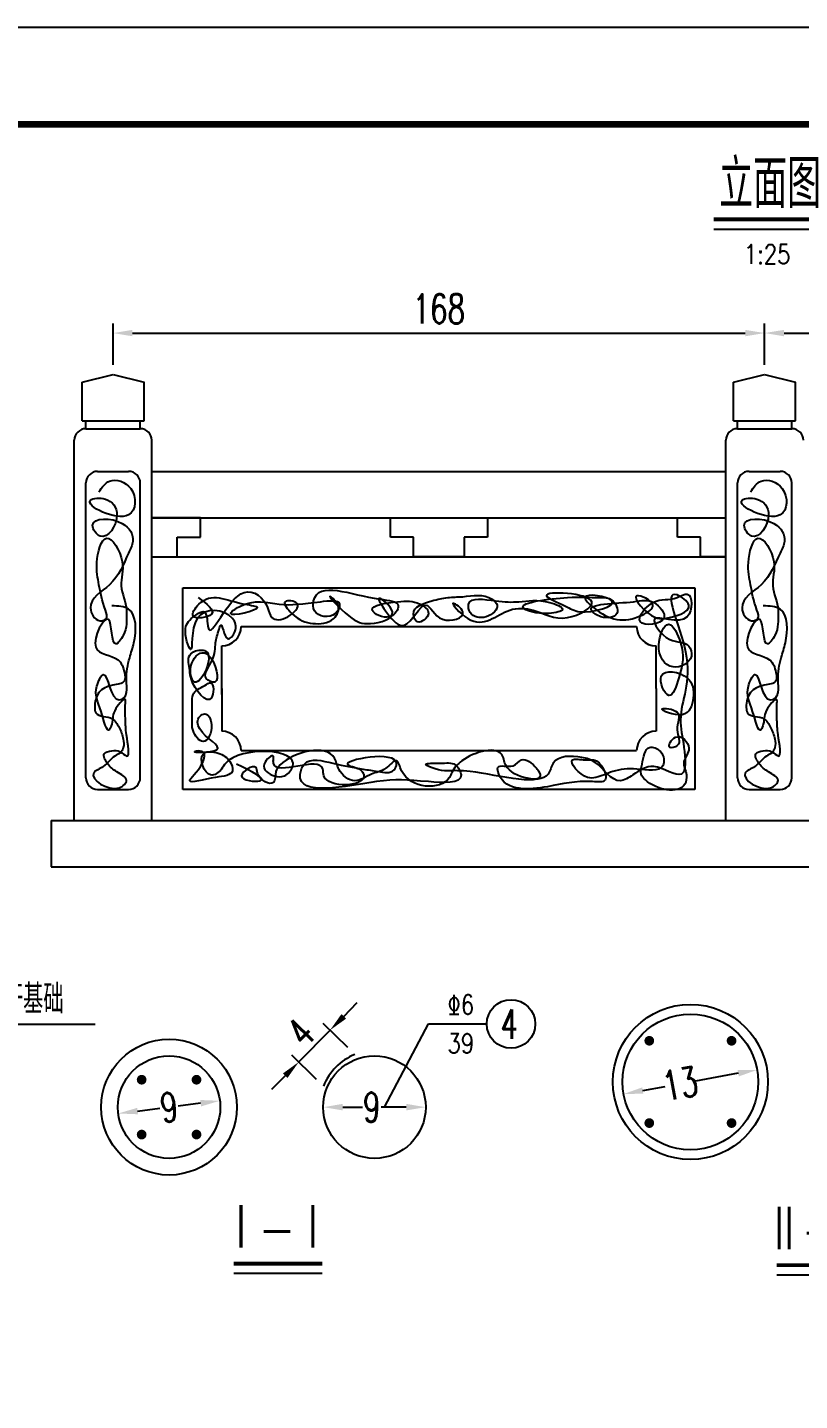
# Model space of a CAD drawing. Header units: millimetres. Extents: x -51 to 12129, y -1309 to -715.
# Drawn here: x 8860 to 8939.6, y -856.3 to -714.7 of the extents above; entities that cross this region are included whole.
import ezdxf
from ezdxf.enums import TextEntityAlignment as Align

# ---------------------------------------------------------------- set-up
doc = ezdxf.new("R2010")
doc.units = ezdxf.units.MM
doc.header["$LTSCALE"] = 0.25
for name, color, linetype in [('10', 1, 'Continuous'), ('DIMENSION', 2, 'Continuous'), ('图框', 7, 'Continuous'), ('尺寸标注', 2, 'Continuous'), ('文字', 7, 'Continuous'), ('标注', 4, 'Continuous'), ('钢筋', 6, 'Continuous')]:
    doc.layers.add(name, color=color, linetype=linetype)
doc.styles.get("Standard").update_dxf_attribs({"font": 'simplex1.shx', "width": 0.7, "bigfont": 'hztxt.shx'})
doc.styles.add('TEXT', font='simplex1.shx', dxfattribs={"width": 0.7, "bigfont": 'hztxt.shx'})
doc.dimstyles.new('比例1：25', dxfattribs={"dimtxt": 3, "dimasz": 2, "dimexe": 1, "dimexo": 1, "dimgap": 1, "dimtad": 1, "dimdec": 1, "dimlfac": 2.5, "dimzin": 9, "dimdsep": 46, "dimtxsty": 'Standard', "dimcen": -0.09, "dimclrd": 4, "dimclre": 4, "dimclrt": 7, "dimaunit": 1, "dimadec": 0, "dimazin": 0, "dimtfac": 0.0005, "dimtdec": 1, "dimtix": 1, "dimtmove": 2, "dimatfit": 3, "dimfxl": 0, "dimtolj": 1, "dimtzin": 13, "dimarcsym": 0})
doc.dimstyles.new('比例：1：10', dxfattribs={"dimscale": 0, "dimtxt": 3, "dimasz": 2, "dimexe": 1, "dimexo": 1, "dimgap": 0.5, "dimtad": 1, "dimdec": 1, "dimzin": 9, "dimdsep": 46, "dimtxsty": 'Standard', "dimcen": 0.5, "dimclrd": 256, "dimclre": 256, "dimclrt": 256, "dimadec": 1, "dimazin": 2, "dimtfac": 1, "dimtdec": 1, "dimtix": 1, "dimtmove": 2, "dimatfit": 3, "dimfxl": 0, "dimtolj": 1, "dimtzin": 0, "dimlwd": -1, "dimlwe": -1, "dimarcsym": 0})

# ---------------------------------------------------------------- blocks, each defined once
blk = doc.blocks.new('*D568')
at = {"layer": 'Defpoints', "color": 0, "linetype": 'Continuous'}
for p in [(8935.99, -746.17), (8868.79, -750.43), (8935.99, -750.43)]:
    blk.add_point(p, dxfattribs=at)
at = {"layer": '标注', "color": 4, "linetype": 'Continuous', "lineweight": -2}
for p, q in [((8868.79, -749.43), (8868.79, -745.17)), ((8870.79, -746.17), (8933.99, -746.17)), ((8935.99, -749.43), (8935.99, -745.17))]:
    blk.add_line(p, q, dxfattribs=at)
at = {"layer": '标注', "color": 4, "linetype": 'Continuous'}
for points in [[(8870.79, -745.84), (8870.79, -746.5), (8868.79, -746.17)], [(8933.99, -745.84), (8933.99, -746.5), (8935.99, -746.17)]]:
    blk.add_solid(points, dxfattribs=at)
at = {"layer": '标注', "color": 7, "linetype": 'Continuous', "insert": (8902.39, -743.67), "char_height": 3, "attachment_point": 5}
blk.add_mtext('\\A1;168', dxfattribs=at)
blk = doc.blocks.new('*D569')
at = {"layer": 'Defpoints', "color": 0, "linetype": 'Continuous'}
for p in [(9003.19, -746.17), (8935.99, -750.43), (9003.19, -750.43)]:
    blk.add_point(p, dxfattribs=at)
at = {"layer": '标注', "color": 4, "linetype": 'Continuous', "lineweight": -2}
for p, q in [((8935.99, -749.43), (8935.99, -745.17)), ((8937.99, -746.17), (9001.19, -746.17)), ((9003.19, -749.43), (9003.19, -745.17))]:
    blk.add_line(p, q, dxfattribs=at)
at = {"layer": '标注', "color": 4, "linetype": 'Continuous'}
for points in [[(8937.99, -745.84), (8937.99, -746.5), (8935.99, -746.17)], [(9001.19, -745.84), (9001.19, -746.5), (9003.19, -746.17)]]:
    blk.add_solid(points, dxfattribs=at)
at = {"layer": '标注', "color": 7, "linetype": 'Continuous', "insert": (8969.59, -743.67), "char_height": 3, "attachment_point": 5}
blk.add_mtext('\\A1;168', dxfattribs=at)
blk = doc.blocks.new('*D623')
at = {"layer": 'Defpoints', "color": 0}
for p in [(9055.62, -765.21), (8391.45, -775.21), (9037.91, -775.21)]:
    blk.add_point(p, dxfattribs=at)
at = {"layer": '标注'}
for p, q in [((9043.91, -765.21), (9036.91, -765.21)), ((9037.91, -767.21), (9037.91, -773.21)), ((9031.91, -775.21), (9038.91, -775.21))]:
    blk.add_line(p, q, dxfattribs=at)
for points in [[(9037.58, -767.21), (9038.24, -767.21), (9037.91, -765.21)], [(9037.58, -773.21), (9038.24, -773.21), (9037.91, -775.21)]]:
    blk.add_solid(points, dxfattribs=at)
at = {"layer": '标注', "insert": (9035.91, -770.21), "char_height": 3, "attachment_point": 5, "rotation": 90}
blk.add_mtext('\\A1;10', dxfattribs=at)
blk = doc.blocks.new('*D624')
at = {"layer": 'Defpoints', "color": 0}
for p in [(9055.62, -775.21), (8391.45, -777.21), (9037.91, -777.21)]:
    blk.add_point(p, dxfattribs=at)
at = {"layer": '标注'}
for p, q in [((9037.91, -773.21), (9037.91, -771.21)), ((9043.91, -775.21), (9036.91, -775.21)), ((9037.91, -775.21), (9037.91, -777.21)), ((9031.91, -777.21), (9038.91, -777.21)), ((9037.91, -779.21), (9037.91, -781.21))]:
    blk.add_line(p, q, dxfattribs=at)
for points in [[(9037.58, -773.21), (9038.24, -773.21), (9037.91, -775.21)], [(9037.58, -779.21), (9038.24, -779.21), (9037.91, -777.21)]]:
    blk.add_solid(points, dxfattribs=at)
at = {"layer": '标注', "insert": (9035.91, -776.21), "char_height": 3, "attachment_point": 5, "rotation": 90}
blk.add_mtext('\\A1;2', dxfattribs=at)
blk = doc.blocks.new('*D627')
at = {"layer": 'Defpoints', "color": 0}
for p in [(9053.04, -788.21), (8388.88, -870.21), (9037.91, -870.21)]:
    blk.add_point(p, dxfattribs=at)
at = {"layer": '标注'}
for p, q in [((9043.91, -788.21), (9036.91, -788.21)), ((9037.91, -790.21), (9037.91, -868.21)), ((9031.91, -870.21), (9038.91, -870.21))]:
    blk.add_line(p, q, dxfattribs=at)
for points in [[(9037.58, -790.21), (9038.24, -790.21), (9037.91, -788.21)], [(9037.58, -868.21), (9038.24, -868.21), (9037.91, -870.21)]]:
    blk.add_solid(points, dxfattribs=at)
at = {"layer": '标注', "insert": (9035.91, -829.21), "char_height": 3, "attachment_point": 5, "rotation": 90}
blk.add_mtext('\\A1;82', dxfattribs=at)
blk = doc.blocks.new('*D636')
at = {"layer": 'Defpoints', "color": 0}
for p in [(9120.05, -792.96), (8455.88, -795.96), (9133.16, -795.96)]:
    blk.add_point(p, dxfattribs=at)
at = {"layer": '标注'}
for p, q in [((9133.16, -790.96), (9133.16, -788.96)), ((9127.16, -792.96), (9134.16, -792.96)), ((9133.16, -792.96), (9133.16, -795.96)), ((9127.16, -795.96), (9134.16, -795.96)), ((9133.16, -797.96), (9133.16, -799.96))]:
    blk.add_line(p, q, dxfattribs=at)
for points in [[(9132.83, -790.96), (9133.49, -790.96), (9133.16, -792.96)], [(9132.83, -797.96), (9133.49, -797.96), (9133.16, -795.96)]]:
    blk.add_solid(points, dxfattribs=at)
at = {"layer": '标注', "insert": (9131.16, -794.46), "char_height": 3, "attachment_point": 5, "rotation": 90}
blk.add_mtext('\\A1;3', dxfattribs=at)
blk = doc.blocks.new('*D690')
at = {"layer": 'Defpoints', "color": 0}
for p in [(8891.17, -818.06), (8893.71, -820.57), (8890.49, -823.83)]:
    blk.add_point(p, dxfattribs=at)
at = {"layer": '标注'}
for p, q in [((8892.58, -816.64), (8893.98, -815.21)), ((8887.95, -821.33), (8891.17, -818.06)), ((8893, -819.86), (8890.46, -817.36)), ((8889.78, -823.13), (8887.24, -820.62)), ((8886.55, -822.75), (8885.14, -824.17))]:
    blk.add_line(p, q, dxfattribs=at)
for points in [[(8892.34, -816.4), (8892.82, -816.87), (8891.17, -818.06)], [(8886.31, -822.52), (8886.78, -822.98), (8887.95, -821.33)]]:
    blk.add_solid(points, dxfattribs=at)
at = {"layer": '标注', "insert": (8888.14, -818.29), "char_height": 3, "attachment_point": 5, "rotation": 45.382}
blk.add_mtext('\\A1;4', dxfattribs=at)
blk = doc.blocks.new('*D691')
at = {"layer": 'Defpoints', "color": 0}
for p in [(8879.81, -825.34), (8869.32, -826.65)]:
    blk.add_point(p, dxfattribs=at)
at = {"layer": '标注'}
for p, q in [((8871.31, -826.4), (8873.62, -826.11)), ((8877.82, -825.59), (8875.51, -825.88))]:
    blk.add_line(p, q, dxfattribs=at)
for points in [[(8877.78, -825.26), (8877.86, -825.92), (8879.81, -825.34)], [(8871.27, -826.07), (8871.35, -826.73), (8869.32, -826.65)]]:
    blk.add_solid(points, dxfattribs=at)
at = {"layer": '标注', "insert": (8874.57, -826), "char_height": 3, "attachment_point": 5, "rotation": 7.125}
blk.add_mtext('\\A1;9', dxfattribs=at)
blk = doc.blocks.new('*D692')
at = {"layer": 'Defpoints', "color": 0}
for p in [(8890.47, -826), (8901.03, -826)]:
    blk.add_point(p, dxfattribs=at)
at = {"layer": '标注'}
for p, q in [((8892.47, -826), (8894.52, -826)), ((8899.03, -826), (8896.43, -826))]:
    blk.add_line(p, q, dxfattribs=at)
for points in [[(8892.47, -825.66), (8892.47, -826.33), (8890.47, -826)], [(8899.03, -825.66), (8899.03, -826.33), (8901.03, -826)]]:
    blk.add_solid(points, dxfattribs=at)
at = {"layer": '标注', "insert": (8895.47, -826), "char_height": 3, "attachment_point": 5}
blk.add_mtext('\\A1;9', dxfattribs=at)
blk = doc.blocks.new('*D693')
at = {"layer": 'Defpoints', "color": 0}
for p in [(8935.23, -822.15), (8921.45, -824.64)]:
    blk.add_point(p, dxfattribs=at)
at = {"layer": '标注'}
for p, q in [((8933.26, -822.5), (8928.85, -823.3)), ((8923.42, -824.29), (8925.74, -823.87))]:
    blk.add_line(p, q, dxfattribs=at)
for points in [[(8933.2, -822.18), (8933.32, -822.83), (8935.23, -822.15)], [(8923.36, -823.96), (8923.48, -824.61), (8921.45, -824.64)]]:
    blk.add_solid(points, dxfattribs=at)
at = {"layer": '标注', "insert": (8927.29, -823.58), "char_height": 3, "attachment_point": 5, "rotation": 10.2597}
blk.add_mtext('\\A1;13', dxfattribs=at)
blk = doc.blocks.new('*D702')
at = {"layer": 'Defpoints', "color": 0}
for p in [(9248.86, -814.23), (8584.69, -822.23), (9226.99, -822.23)]:
    blk.add_point(p, dxfattribs=at)
at = {"layer": '标注'}
for p, q in [((9232.99, -814.23), (9225.99, -814.23)), ((9226.99, -816.23), (9226.99, -820.23)), ((9220.99, -822.23), (9227.99, -822.23))]:
    blk.add_line(p, q, dxfattribs=at)
for points in [[(9226.66, -816.23), (9227.33, -816.23), (9226.99, -814.23)], [(9226.66, -820.23), (9227.33, -820.23), (9226.99, -822.23)]]:
    blk.add_solid(points, dxfattribs=at)
at = {"layer": '标注', "insert": (9224.99, -818.23), "char_height": 3, "attachment_point": 5, "rotation": 90}
blk.add_mtext('\\A1;8', dxfattribs=at)
blk = doc.blocks.new('*D741')
at = {"layer": 'Defpoints', "color": 0}
for p in [(8779.68, -754.23), (9425.4, -754.23), (9443.85, -822.23)]:
    blk.add_point(p, dxfattribs=at)
at = {"layer": '标注'}
for p, q in [((9419.4, -754.23), (9426.4, -754.23)), ((9425.4, -820.23), (9425.4, -756.23)), ((9431.4, -822.23), (9424.4, -822.23))]:
    blk.add_line(p, q, dxfattribs=at)
for points in [[(9425.06, -756.23), (9425.73, -756.23), (9425.4, -754.23)], [(9425.06, -820.23), (9425.73, -820.23), (9425.4, -822.23)]]:
    blk.add_solid(points, dxfattribs=at)
at = {"layer": '标注', "insert": (9423.4, -788.23), "char_height": 3, "attachment_point": 5, "rotation": 90}
blk.add_mtext('\\A1;68', dxfattribs=at)
blk = doc.blocks.new('*D743')
at = {"layer": 'Defpoints', "color": 0}
for p in [(9441.9, -848.38), (8777.73, -851.38), (9429.42, -851.38)]:
    blk.add_point(p, dxfattribs=at)
at = {"layer": '标注'}
for p, q in [((9429.42, -846.38), (9429.42, -844.38)), ((9435.42, -848.38), (9428.42, -848.38)), ((9429.42, -848.38), (9429.42, -851.38)), ((9423.42, -851.38), (9430.42, -851.38)), ((9429.42, -853.38), (9429.42, -855.38))]:
    blk.add_line(p, q, dxfattribs=at)
for points in [[(9429.09, -846.38), (9429.76, -846.38), (9429.42, -848.38)], [(9429.09, -853.38), (9429.76, -853.38), (9429.42, -851.38)]]:
    blk.add_solid(points, dxfattribs=at)
at = {"layer": '标注', "insert": (9427.42, -849.88), "char_height": 3, "attachment_point": 5, "rotation": 90}
blk.add_mtext('\\A1;3', dxfattribs=at)
blk = doc.blocks.new('123')
at = {"layer": '图框', "color": 2}
blk.add_lwpolyline([(369.33, -1011.65), (369.33, -714.65), (-50.67, -714.65), (-50.67, -1011.65)], close=True, dxfattribs=at)

msp = doc.modelspace()

# ---------------------------------------------------------------- linework, layer by layer
msp.add_line((8891.17359, -818.06052), (8887.95038, -821.327))
at = {"const_width": 0.7}
msp.add_lwpolyline([(9179.75412, -724.65471), (8799.75412, -724.65471), (8799.75412, -1001.65471), (9179.75412, -1001.65471)], close=True, dxfattribs=at)
for centre, radius in [((8928.3377, -823.39544), 8), ((8874.56575, -825.9954), 7.00038)]:
    msp.add_circle(centre, radius)
at = {"start_tangent": (-0.089666301, 0.995971864)}
for points in [[(8867.33561, -762.52659), (8868.427, -761.43619), (8870.60977, -762.19947), (8870.39149, -764.92545), (8866.4625, -763.3989), (8867.99044, -763.28986), (8869.19097, -764.92545), (8867.44475, -767.10624), (8866.68078, -766.01585), (8869.73666, -765.79777), (8870.82805, -767.65144), (8870.39149, -768.85087), (8868.427, -772.12205), (8866.4625, -774.52092), (8867.44475, -775.82939), (8868.09958, -775.61131), (8867.99044, -774.739), (8867.33561, -772.12205), (8867.11733, -769.83222), (8868.09958, -767.32432), (8869.73666, -769.72319), (8869.62752, -772.23109), (8870.17322, -774.739), (8870.17322, -775.06612), (8869.8458, -777.35594), (8869.08183, -778.22826), (8868.31786, -775.72035), (8867.0082, -778.55537), (8869.3001, -779.86385), (8869.95494, -781.17232), (8869.95494, -782.04463), (8868.75441, -782.48079), (8867.33561, -783.24407), (8866.89906, -784.77062), (8867.0082, -785.31582), (8868.75441, -785.97005), (8869.08183, -786.29717), (8869.40925, -786.84237), (8869.8458, -788.0418), (8869.8458, -788.91412), (8869.51838, -789.45931), (8868.97269, -789.78643), (8867.77217, -790.87682), (8866.78992, -791.53106), (8869.40925, -793.05761), (8870.17322, -792.29434), (8869.19097, -791.42202), (8868.20872, -790.54971), (8867.8813, -789.56835), (8868.64527, -789.24123), (8869.51838, -789.35027), (8870.17322, -789.78643), (8870.17322, -787.60564), (8870.06408, -786.07909), (8870.06408, -784.33446), (8870.06408, -784.00734), (8869.08183, -784.87966), (8868.64527, -786.51525), (8868.427, -787.06045), (8867.55389, -785.20678), (8867.11733, -782.58983), (8867.77217, -781.3904), (8869.40925, -784.00734), (8870.06408, -783.57119), (8870.17322, -783.24407), (8870.17322, -781.9356), (8870.50063, -779.64577), (8870.93718, -778.11922), (8870.39149, -774.62996), (8868.64527, -774.30284)], [(8934.53561, -762.52659), (8935.627, -761.43619), (8937.80977, -762.19947), (8937.59149, -764.92545), (8933.6625, -763.3989), (8935.19044, -763.28986), (8936.39097, -764.92545), (8934.64475, -767.10624), (8933.88078, -766.01585), (8936.93666, -765.79777), (8938.02805, -767.65144), (8937.59149, -768.85087), (8935.627, -772.12205), (8933.6625, -774.52092), (8934.64475, -775.82939), (8935.29958, -775.61131), (8935.19044, -774.739), (8934.53561, -772.12205), (8934.31733, -769.83222), (8935.29958, -767.32432), (8936.93666, -769.72319), (8936.82752, -772.23109), (8937.37322, -774.739), (8937.37322, -775.06612), (8937.0458, -777.35594), (8936.28183, -778.22826), (8935.51786, -775.72035), (8934.2082, -778.55537), (8936.5001, -779.86385), (8937.15494, -781.17232), (8937.15494, -782.04463), (8935.95441, -782.48079), (8934.53561, -783.24407), (8934.09906, -784.77062), (8934.2082, -785.31582), (8935.95441, -785.97005), (8936.28183, -786.29717), (8936.60925, -786.84237), (8937.0458, -788.0418), (8937.0458, -788.91412), (8936.71838, -789.45931), (8936.17269, -789.78643), (8934.97217, -790.87682), (8933.98992, -791.53106), (8936.60925, -793.05761), (8937.37322, -792.29434), (8936.39097, -791.42202), (8935.40872, -790.54971), (8935.0813, -789.56835), (8935.84527, -789.24123), (8936.71838, -789.35027), (8937.37322, -789.78643), (8937.37322, -787.60564), (8937.26408, -786.07909), (8937.26408, -784.33446), (8937.26408, -784.00734), (8936.28183, -784.87966), (8935.84527, -786.51525), (8935.627, -787.06045), (8934.75389, -785.20678), (8934.31733, -782.58983), (8934.97217, -781.3904), (8936.60925, -784.00734), (8937.26408, -783.57119), (8937.37322, -783.24407), (8937.37322, -781.9356), (8937.70063, -779.64577), (8938.13718, -778.11922), (8937.59149, -774.62996), (8935.84527, -774.30284)]]:
    msp.add_spline(points, degree=3, dxfattribs=at)
msp.add_spline([(8877.55408, -773.44002), (8878.93644, -775.1664), (8877.03569, -775.33904), (8877.64048, -774.13057), (8882.39235, -774.13057), (8883.68832, -774.47585), (8880.92359, -775.08008), (8881.78756, -774.38953), (8885.93465, -774.13057), (8890.16814, -773.87162), (8892.15529, -774.13057), (8891.7233, -775.08008), (8889.56336, -774.82113), (8889.47696, -773.7853), (8896.30238, -773.61266), (8898.20312, -774.30321), (8897.33915, -775.42536), (8895.5248, -774.73481), (8898.11673, -773.87162), (8900.44946, -774.13057), (8901.31344, -775.08008), (8900.19027, -775.94328), (8899.75828, -775.1664), (8901.65903, -773.7853), (8903.30059, -773.44002), (8904.85574, -773.3537), (8907.87966, -773.61266), (8908.39805, -774.21689), (8907.27488, -775.42536), (8905.63332, -774.99376), (8905.46053, -774.13057), (8908.22525, -773.7853), (8910.64439, -773.87162), (8913.8411, -773.95794), (8915.13707, -774.64849), (8913.7547, -775.08008), (8911.07638, -774.47585), (8915.65545, -773.44002), (8919.02496, -773.44002), (8920.23453, -773.69898), (8920.75292, -775.08008), (8919.11136, -775.42536), (8918.16099, -774.82113), (8922.48087, -773.87162), (8924.55441, -773.95794), (8925.59119, -775.598), (8923.17205, -775.94328), (8924.46802, -773.95794), (8926.97355, -773.44002), (8928.01032, -773.09474), (8928.01032, -775.42536), (8924.64081, -775.68432), (8926.19597, -777.75598), (8928.18312, -778.44653), (8928.44231, -779.48236), (8926.54156, -780.60451), (8925.0728, -778.36021), (8926.10957, -776.20223), (8927.31914, -778.10125), (8927.14634, -781.72666), (8926.10957, -783.53936), (8925.33199, -781.55402), (8928.01032, -781.72666), (8928.6151, -783.79832), (8927.49193, -785.5247), (8925.41839, -784.92046), (8926.97355, -785.26574), (8926.97355, -787.07844), (8926.97355, -788.71851), (8926.19597, -788.89115), (8926.80075, -787.85532), (8928.18312, -788.97747), (8927.66473, -790.35857), (8927.92392, -791.73968), (8927.75113, -792.68919), (8923.69044, -792.25759), (8923.25845, -791.65336), (8923.34485, -790.61753), (8924.12243, -788.89115), (8925.2456, -789.32274), (8925.50479, -790.79017), (8922.82646, -791.13544), (8920.32093, -791.3944), (8918.59298, -791.99863), (8917.729, -791.99863), (8916.17384, -790.18593), (8917.4698, -790.18593), (8918.33378, -790.18593), (8919.37055, -791.13544), (8919.54335, -792.25759), (8918.24738, -792.43023), (8913.58191, -792.94815), (8908.57084, -791.65336), (8908.48445, -790.96281), (8910.0396, -790.79017), (8910.90358, -790.18593), (8912.45874, -791.04912), (8912.71793, -791.3944), (8905.63332, -791.3944), (8903.12779, -791.30808), (8902.955, -791.30808), (8901.05425, -790.61753), (8902.52301, -790.53121), (8904.07816, -790.70385), (8904.68295, -791.73968), (8901.31344, -792.43023), (8895.95678, -792.43023), (8888.09459, -791.65336), (8888.52658, -790.61753), (8891.4641, -790.53121), (8894.57442, -791.13544), (8896.12958, -791.3944), (8897.77113, -791.22176), (8898.03033, -790.61753), (8893.01926, -790.70385), (8894.48802, -791.3944), (8894.66082, -791.73968), (8890.51373, -791.826), (8890.42733, -791.13544), (8885.32987, -790.53121), (8885.32987, -790.09961), (8885.32987, -789.84066), (8884.3795, -790.61753), (8885.41627, -791.826), (8886.45304, -791.826), (8887.31702, -790.87649), (8880.4052, -790.53121), (8879.97321, -791.13544), (8878.85004, -791.73968), (8878.07247, -789.5817), (8879.62762, -789.49538), (8880.83719, -790.35857), (8881.09639, -791.30808), (8879.36843, -791.99863), (8876.6901, -792.34391), (8877.98607, -790.53121), (8877.98607, -789.32274), (8877.20849, -789.32274), (8879.45483, -789.1501), (8877.72688, -786.99213), (8877.72688, -785.69734), (8878.24526, -785.43838), (8878.93644, -786.56053), (8878.07247, -788.28691), (8877.03569, -787.16476), (8876.9493, -785.9563), (8876.9493, -784.31623), (8877.03569, -783.45304), (8878.24526, -782.50353), (8878.85004, -782.24457), (8878.93644, -783.79832), (8876.8629, -781.8993), (8876.6901, -780.94978), (8876.6901, -779.39604), (8878.07247, -778.87813), (8878.33166, -778.96444), (8877.20849, -782.15825), (8876.7765, -780.86347), (8877.98607, -779.13708), (8879.45483, -781.0361), (8879.28203, -782.15825), (8878.41806, -781.81298), (8879.02284, -779.91396), (8879.36843, -778.10125), (8879.71402, -776.72015), (8879.88682, -776.28855), (8880.578, -777.66966), (8881.35558, -776.9791), (8881.09639, -775.598), (8877.46768, -775.598), (8876.7765, -778.79181), (8876.25811, -776.63383), (8877.20849, -775.33904), (8878.15886, -774.90745), (8878.59085, -776.54751), (8882.30595, -772.92211), (8884.72509, -774.47585), (8885.15707, -775.51168), (8886.79863, -775.42536), (8887.749, -774.04426), (8886.53944, -773.87162), (8887.23062, -775.08008), (8889.39056, -776.11591), (8891.5505, -775.598), (8891.98249, -774.21689), (8891.20491, -773.3537), (8893.10566, -775.33904), (8895.352, -776.11591), (8897.59834, -774.90745), (8896.21598, -773.52634), (8897.07995, -775.08008), (8898.80791, -776.28855), (8901.05425, -774.21689), (8902.7822, -775.68432), (8904.85574, -774.90745), (8903.90537, -774.04426), (8905.37413, -775.598), (8909.69401, -774.73481), (8912.11315, -774.73481), (8915.65545, -775.51168), (8918.16099, -773.87162), (8913.49551, -773.26738), (8915.39626, -774.30321), (8916.95142, -774.90745), (8920.23453, -773.7853), (8917.4698, -773.44002), (8918.33378, -774.47585), (8923.34485, -775.25272), (8924.46802, -774.21689), (8922.82646, -773.26738), (8924.72721, -775.51168), (8925.59119, -775.598), (8928.18312, -774.21689), (8926.97355, -773.18106), (8927.83753, -779.05076), (8927.31914, -786.04261), (8927.66473, -788.89115), (8927.40554, -791.65336), (8924.55441, -790.87649), (8922.39447, -791.73968), (8921.09851, -792.34391), (8918.50658, -790.44489), (8917.12421, -789.92698), (8914.18669, -790.53121), (8913.66831, -791.65336), (8911.16277, -791.99863), (8909.17563, -790.44489), (8909.00283, -789.84066), (8904.76935, -790.27225), (8903.73257, -791.48072), (8903.47338, -791.99863), (8898.54871, -791.30808), (8898.03033, -790.27225), (8896.90716, -791.04912), (8895.4384, -791.65336), (8893.71045, -792.34391), (8892.06889, -791.13544), (8891.6369, -790.01329), (8886.02105, -790.70385), (8885.58906, -791.3944), (8885.32987, -792.51655), (8883.68832, -791.56704), (8883.51552, -790.96281), (8882.04676, -791.826), (8883.94751, -792.34391), (8881.52837, -790.61753)], degree=3)
at = {"layer": '10', "linetype": 'Continuous'}
for p, q in [((8865.59127, -751.23095), (8868.79127, -750.43095)), ((8868.79127, -750.43095), (8871.99127, -751.23095)), ((8932.79127, -751.23095), (8935.99127, -750.43095)), ((8935.99127, -750.43095), (8939.19127, -751.23095)), ((8865.59127, -755.23095), (8865.59127, -751.23095)), ((8871.99127, -755.23095), (8871.99127, -751.23095)), ((8932.79127, -755.23095), (8932.79127, -751.23095)), ((8939.19127, -755.23095), (8939.19127, -751.23095)), ((8865.59127, -755.23095), (8865.99127, -755.23095)), ((8865.99127, -756.03095), (8865.99127, -755.23095)), ((8865.99127, -755.23095), (8871.59127, -755.23095)), ((8865.99127, -756.03095), (8871.59127, -756.03095)), ((8871.59127, -756.03095), (8871.59127, -755.23095)), ((8871.59127, -755.23095), (8871.99127, -755.23095)), ((8932.79127, -755.23095), (8933.19127, -755.23095)), ((8933.19127, -755.23095), (8938.79127, -755.23095)), ((8933.19127, -756.03095), (8933.19127, -755.23095)), ((8933.19127, -756.03095), (8938.79127, -756.03095)), ((8938.79127, -755.23095), (8939.19127, -755.23095)), ((8938.79127, -756.03095), (8938.79127, -755.23095)), ((8864.79127, -796.43095), (8864.79127, -757.23095)), ((8872.79127, -796.43095), (8872.79127, -757.23095)), ((8931.99127, -796.43095), (8931.99127, -757.23095)), ((8872.79127, -760.43095), (8931.99127, -760.43095)), ((8872.79127, -765.23095), (8931.99127, -765.23095)), ((8872.79127, -769.23095), (8931.99127, -769.23095)), ((8862.39127, -796.43095), (9017.8915, -796.43095)), ((8862.39127, -796.43095), (8862.39127, -801.23095)), ((8862.39127, -801.23095), (9017.8915, -801.23095))]:
    msp.add_line(p, q, dxfattribs=at)
for centre in [(8924.09506, -819.1528), (8932.58034, -819.1528), (8871.73733, -823.16697), (8877.39418, -823.16697), (8924.09506, -827.63808), (8932.58034, -827.63808), (8871.73733, -828.82383), (8877.39418, -828.82383)]:
    msp.add_circle(centre, 0.3, dxfattribs=at)
for centre, start, end in [((8865.99127, -757.23095), 90, 180), ((8871.59127, -757.23095), 0, 90), ((8933.19127, -757.23095), 90, 180), ((8938.79127, -757.23095), 0, 90)]:
    msp.add_arc(centre, 1.2, start, end, dxfattribs=at)
at = {"layer": 'DIMENSION', "color": 6}
for p, q in [((8865.99127, -792.03095), (8865.99127, -761.63095)), ((8867.19127, -760.43095), (8870.39127, -760.43095)), ((8871.59127, -792.03095), (8871.59127, -761.63095)), ((8933.19127, -792.03095), (8933.19127, -761.63095)), ((8934.39127, -760.43095), (8937.59127, -760.43095)), ((8938.79127, -792.03095), (8938.79127, -761.63095)), ((8877.79127, -765.23095), (8872.79127, -765.23095)), ((8877.79127, -767.23095), (8877.79127, -765.23095)), ((8897.39127, -767.23095), (8897.39127, -765.23095)), ((8897.39127, -765.23095), (8907.39127, -765.23095)), ((8907.39127, -765.23095), (8907.39127, -767.23095)), ((8926.99127, -767.23095), (8926.99127, -765.23095)), ((8875.39127, -767.23095), (8877.79127, -767.23095)), ((8875.39127, -769.23095), (8875.39127, -767.23095)), ((8899.79127, -767.23095), (8897.39127, -767.23095)), ((8899.79127, -769.23095), (8899.79127, -767.23095)), ((8907.39127, -767.23095), (8904.99127, -767.23095)), ((8904.99127, -767.23095), (8904.99127, -769.23095)), ((8929.39127, -767.23095), (8926.99127, -767.23095)), ((8929.39127, -769.23095), (8929.39127, -767.23095)), ((8872.79127, -769.23095), (8875.39127, -769.23095)), ((8904.99127, -769.23095), (8899.79127, -769.23095)), ((8931.99127, -769.23095), (8929.39127, -769.23095)), ((8875.99127, -793.23095), (8875.99127, -772.43095)), ((8875.99127, -772.43095), (8928.79127, -772.43095)), ((8928.79127, -772.43095), (8928.79127, -793.23095)), ((8881.99127, -776.43095), (8922.79127, -776.43095)), ((8896.79127, -776.43095), (8907.99127, -776.43095)), ((8879.99127, -780.43095), (8879.99127, -778.43095)), ((8924.79127, -780.43095), (8924.79127, -778.43095)), ((8879.99127, -782.83095), (8879.99127, -780.43095)), ((8879.99127, -782.83095), (8879.99127, -780.43095)), ((8879.99127, -783.44607), (8879.99127, -781.04607)), ((8879.99127, -783.44607), (8879.99127, -781.04607)), ((8924.79127, -782.83095), (8924.79127, -780.43095)), ((8879.99127, -782.83095), (8879.99127, -785.23095)), ((8879.99127, -782.83095), (8879.99127, -785.23095)), ((8924.79127, -782.83095), (8924.79127, -785.23095)), ((8879.99127, -783.44607), (8879.99127, -785.84607)), ((8879.99127, -785.23095), (8879.99127, -787.23095)), ((8924.79127, -785.23095), (8924.79127, -787.23095)), ((8881.99127, -789.23095), (8922.79127, -789.23095)), ((8896.79127, -789.23095), (8907.99127, -789.23095)), ((8867.19127, -793.23095), (8870.39127, -793.23095)), ((8928.79127, -793.23095), (8875.99127, -793.23095)), ((8934.39127, -793.23095), (8937.59127, -793.23095))]:
    msp.add_line(p, q, dxfattribs=at)
at = {"layer": 'DIMENSION', "color": 7}
msp.add_line((8926.99127, -765.23095), (8931.99127, -765.23095), dxfattribs=at)
at = {"layer": 'DIMENSION', "color": 6}
for centre, radius, start, end in [((8867.19127, -761.63095), 1.2, 90, 180), ((8870.39127, -761.63095), 1.2, 0, 90), ((8934.39127, -761.63095), 1.2, 90, 180), ((8937.59127, -761.63095), 1.2, 0, 90), ((8879.99127, -776.43095), 2, 270, 0), ((8924.79127, -776.43095), 2, 180, 270), ((8879.99127, -789.23095), 2, 0, 90), ((8924.79127, -789.23095), 2, 90, 180), ((8867.19127, -792.03095), 1.2, 180, 270), ((8870.39127, -792.03095), 1.2, 270, 0), ((8934.39127, -792.03095), 1.2, 180, 270), ((8937.59127, -792.03095), 1.2, 270, 0)]:
    msp.add_arc(centre, radius, start, end, dxfattribs=at)
at = {"layer": '文字'}
for p, q in [((8930.73597, -735.44833), (8942.25922, -735.44833)), ((8881.23618, -843.13372), (8890.36323, -843.13372)), ((8937.24828, -843.2974), (8946.37534, -843.2974))]:
    msp.add_line(p, q, dxfattribs=at)
at = {"layer": '文字', "const_width": 0.4}
for points in [[(8930.73597, -734.44833), (8942.25922, -734.44833)], [(8881.23618, -842.13372), (8890.36323, -842.13372)], [(8937.24828, -842.2974), (8946.37534, -842.2974)]]:
    msp.add_lwpolyline(points, dxfattribs=at)
at = {"layer": '文字'}
msp.add_circle((8909.83842, -817.41574), 2.5, dxfattribs=at)
at = {"layer": '标注'}
for p, q in [((8866.94619, -817.47224), (8851.8779, -817.47827)), ((8896.77524, -825.9954), (8901.30848, -817.41574)), ((8901.30848, -817.41574), (8907.33842, -817.41574)), ((8901.30848, -817.41574), (8907.33842, -817.41574))]:
    msp.add_line(p, q, dxfattribs=at)
at = {"layer": '钢筋', "const_width": 0.5}
for points in [[(8923.84506, -819.1528, 1), (8924.34506, -819.1528, 1)], [(8932.33034, -819.1528, 1), (8932.83034, -819.1528, 1)], [(8871.48733, -823.16697, 1), (8871.98733, -823.16697, 1)], [(8877.14418, -823.16697, 1), (8877.64418, -823.16697, 1)], [(8871.48733, -828.82383, 1), (8871.98733, -828.82383, 1)], [(8877.14418, -828.82383, 1), (8877.64418, -828.82383, 1)], [(8923.84506, -827.63808, 1), (8924.34506, -827.63808, 1)], [(8932.33034, -827.63808, 1), (8932.83034, -827.63808, 1)]]:
    msp.add_lwpolyline(points, format="xyb", close=True, dxfattribs=at)
at = {"layer": '钢筋'}
for centre, radius in [((8928.3377, -823.39544), 7), ((8874.56575, -825.9954), 5.28244), ((8895.74744, -825.9954), 5.28244)]:
    msp.add_circle(centre, radius, dxfattribs=at)
msp.add_arc((8895.94821, -825.9954), 5.87167, 112.3792458, 158.3847665, dxfattribs=at)

# ---------------------------------------------------------------- block references
at = {"layer": '标注'}
msp.add_blockref('123', (8820, 0), dxfattribs=at)

# ---------------------------------------------------------------- texts
at = {"color": 7, "style": 'TEXT', "width": 0.8}
msp.add_text('1:25', height=2, dxfattribs=at).set_placement((8936.25655, -738.03567), align=Align.MIDDLE)
at = {"layer": '尺寸标注', "color": 7, "linetype": 'Continuous', "width": 0.7}
msp.add_text('栏杆基础', height=3, dxfattribs=at).set_placement((8859.49786, -814.68762), align=Align.MIDDLE)
at = {"layer": '尺寸标注', "color": 7, "style": 'TEXT', "width": 0.8}
for s, p in [('%%1316', (8904.66527, -815.41574)), ('39', (8904.66527, -819.41574))]:
    msp.add_text(s, height=2, dxfattribs=at).set_placement(p, align=Align.MIDDLE)
at = {"layer": '文字', "width": 0.7}
for s, height, p in [('立面图', 5, (8936.55307, -730.77818)), ('4', 3, (8909.6585, -817.43972)), ('Ⅰ-Ⅰ', 5, (8885.68897, -838.46357)), ('Ⅱ-Ⅱ', 5, (8941.70108, -838.62725))]:
    msp.add_text(s, height=height, dxfattribs=at).set_placement(p, align=Align.MIDDLE_CENTER)

# ---------------------------------------------------------------- dimensions: what is measured, and where the dimension line sits
at = {"layer": '标注', "linetype": 'Continuous'}
for base, p1, p2, picture, middle in [((8935.99127, -746.1693), (8868.79127, -750.43095), (8935.99127, -750.43095), '*D568', (8902.39127, -743.6693)), ((9003.19127, -746.1693), (8935.99127, -750.43095), (9003.19127, -750.43095), '*D569', (8969.59127, -743.6693))]:
    dim = msp.add_linear_dim(base=base, p1=p1, p2=p2, dimstyle='比例1：25', dxfattribs=at)
    dim.commit()
    dim.dimension.update_dxf_attribs({"geometry": picture, "text_midpoint": middle})
at = {"layer": '标注'}
for base, p1, p2, picture, middle in [((9425.39548, -754.22868), (9443.84623, -822.22868), (8779.68159, -754.22868), '*D741', (9423.39548, -788.22868)), ((9037.91018, -775.20929), (9055.61634, -765.20929), (8391.4517, -775.20929), '*D623', (9035.91018, -770.20929)), ((9037.91018, -777.20929), (9055.61634, -775.20929), (8391.4517, -777.20929), '*D624', (9035.91018, -776.20929)), ((9037.91018, -870.20929), (9053.04028, -788.20929), (8388.87564, -870.20929), '*D627', (9035.91018, -829.20929)), ((9133.1609, -795.95642), (9120.04738, -792.95642), (8455.88274, -795.95642), '*D636', (9131.1609, -794.45642)), ((9226.9928, -822.22868), (9248.85895, -814.22868), (8584.69431, -822.22868), '*D702', (9224.9928, -818.22868)), ((9429.42392, -851.37548), (9441.89524, -848.37548), (8777.7306, -851.37548), '*D743', (9427.42392, -849.87548))]:
    dim = msp.add_linear_dim(base=base, p1=p1, p2=p2, angle=90, dimstyle='比例：1：10', override={"dimscale": 1}, dxfattribs=at)
    dim.commit()
    dim.dimension.update_dxf_attribs({"geometry": picture, "text_midpoint": middle})
dim = msp.add_aligned_dim(p1=(8890.48945, -823.83244), p2=(8893.71266, -820.56596), distance=3.56709, text='4', dimstyle='比例：1：10', override={"dimscale": 1}, dxfattribs=at)
dim.commit()
dim.dimension.update_dxf_attribs({"geometry": '*D690', "text_midpoint": (8888.13837, -818.28901)})
for p1, p2, text, picture, middle in [((8935.22578, -822.14868), (8921.44963, -824.64221), '13', '*D693', (8927.29482, -823.58421)), ((8869.32411, -826.65061), (8879.8074, -825.34019), '9', '*D691', (8874.56575, -825.9954)), ((8901.02987, -825.9954), (8890.465, -825.9954), '9', '*D692', (8895.47388, -825.9954))]:
    dim = msp.add_diameter_dim_2p(p1=p1, p2=p2, text=text, dimstyle='比例：1：10', override={"dimscale": 1}, dxfattribs=at)
    dim.commit()
    dim.dimension.update_dxf_attribs({"geometry": picture, "text_midpoint": middle, "dimtype": 163})

doc.saveas('drawing.dxf')
